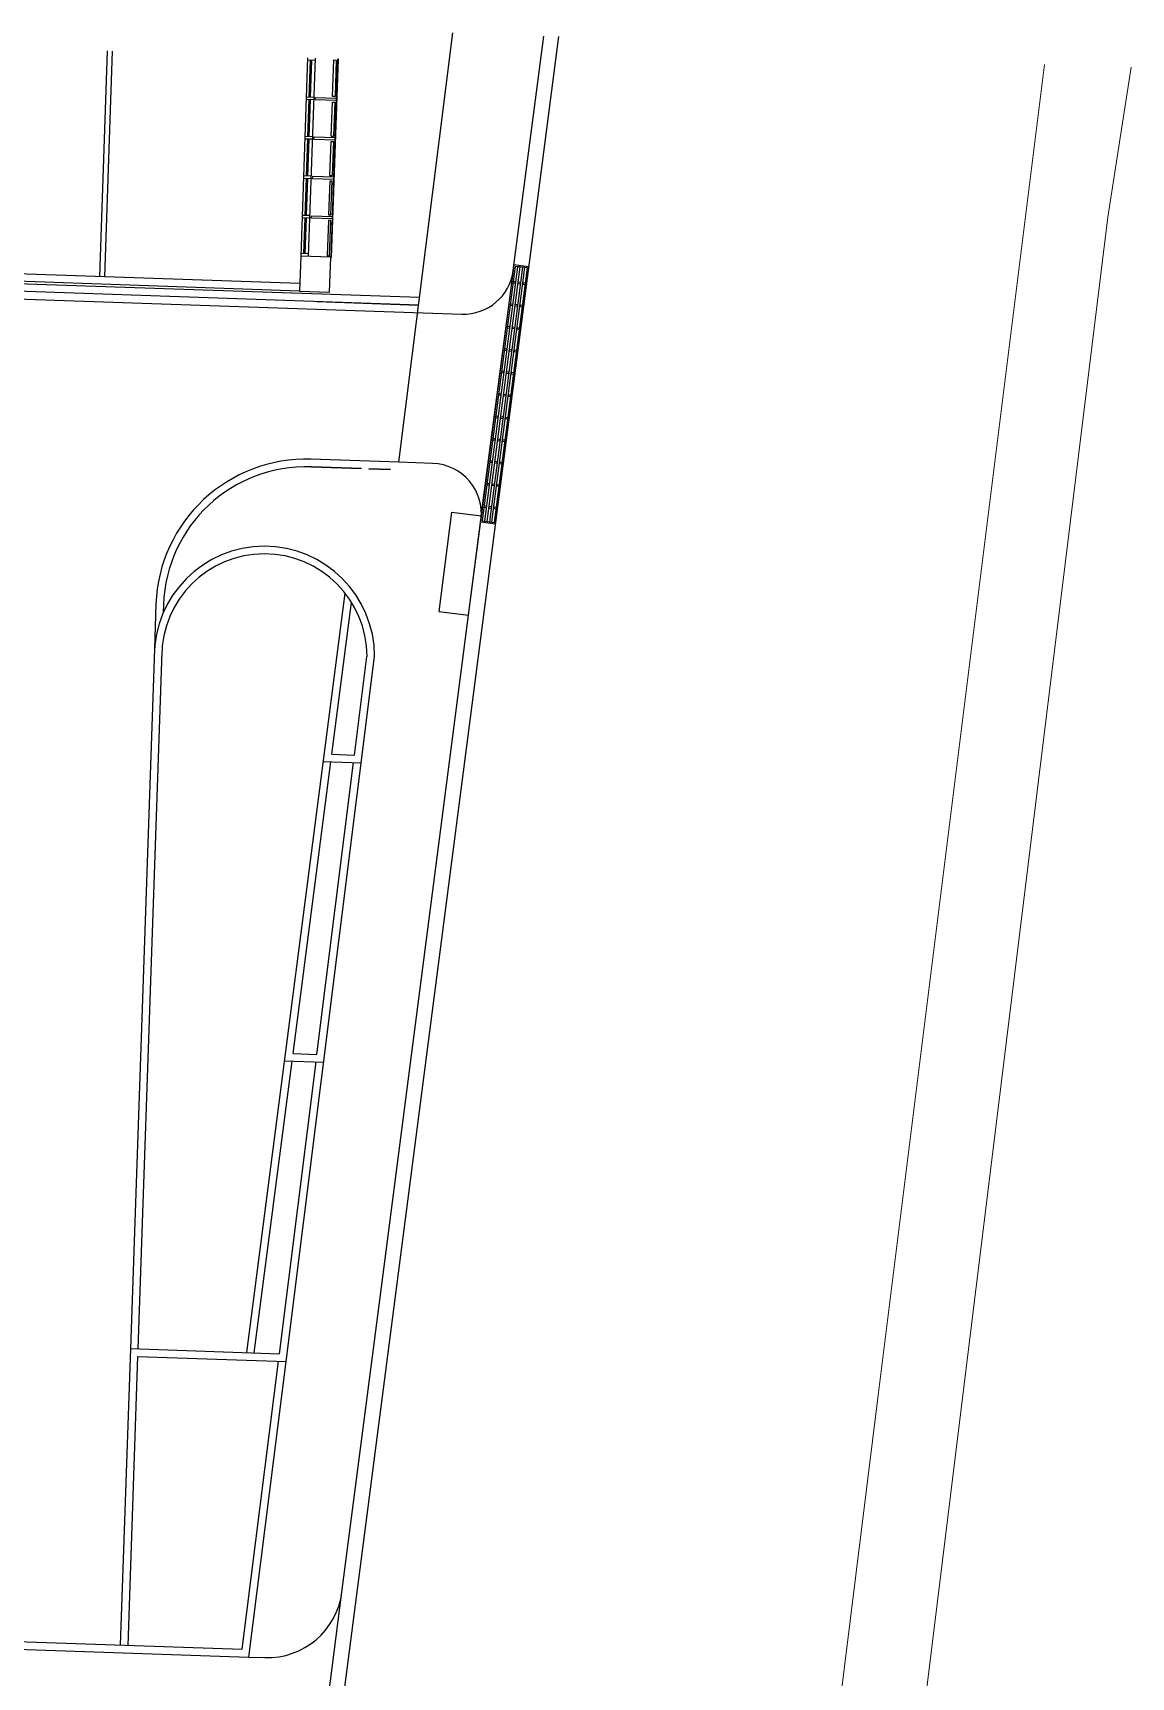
# Model space of a CAD drawing. Extents: x -28 to 149, y -33 to 76.
# Drawn here: x 120.72 to 142.64, y 21.37 to 54.21 of the extents above; entities that cross this region are included whole.
import ezdxf

# ---------------------------------------------------------------- set-up
doc = ezdxf.new("R2010")
doc.units = 0
doc.layers.add('arq-proyección edificios anexos', color=250, linetype='Continuous')

# ---------------------------------------------------------------- blocks, each defined once
blk = doc.blocks.new('Torre Sur')
for p, q in [((49.485, 4.074), (56.131, 55.364)), ((52.94, 46.861), (54.017, 55.437)), ((55.223, 50.69), (55.83, 55.374)), ((47.118, 55.075), (46.963, 50.568)), ((47.218, 55.071), (47.063, 50.564)), ((51.116, 54.94), (50.98, 50.98)), ((51.264, 54.885), (51.114, 54.89)), ((51.266, 54.935), (51.13, 50.975)), ((51.149, 54.151), (51.175, 54.888)), ((51.178, 54.15), (51.204, 54.887)), ((51.716, 54.92), (51.58, 50.96)), ((51.724, 54.919), (51.588, 50.95)), ((51.616, 54.167), (51.641, 54.896)), ((51.641, 54.896), (51.69, 54.894)), ((51.69, 54.894), (51.665, 54.165)), ((51.237, 54.098), (51.087, 54.103)), ((51.239, 54.148), (51.089, 54.153)), ((51.122, 53.364), (51.148, 54.101)), ((51.151, 53.363), (51.177, 54.1)), ((51.271, 54.097), (51.273, 54.147)), ((51.687, 54.083), (51.271, 54.097)), ((51.273, 54.147), (51.688, 54.133)), ((51.588, 53.375), (51.612, 54.055)), ((51.612, 54.055), (51.661, 54.053)), ((51.665, 54.165), (51.616, 54.167)), ((51.661, 54.053), (51.637, 53.374)), ((51.688, 54.133), (51.687, 54.083)), ((51.21, 53.311), (51.06, 53.316)), ((51.212, 53.361), (51.062, 53.366)), ((51.095, 52.577), (51.121, 53.314)), ((51.124, 52.576), (51.149, 53.313)), ((51.244, 53.31), (51.246, 53.36)), ((51.66, 53.296), (51.244, 53.31)), ((51.246, 53.36), (51.661, 53.346)), ((51.561, 52.588), (51.585, 53.268)), ((51.585, 53.268), (51.634, 53.266)), ((51.588, 53.375), (51.637, 53.374)), ((51.634, 53.266), (51.61, 52.587)), ((51.661, 53.346), (51.66, 53.296)), ((51.185, 52.574), (51.035, 52.579)), ((51.217, 52.523), (51.219, 52.573)), ((51.219, 52.573), (51.634, 52.559)), ((51.561, 52.588), (51.61, 52.587)), ((51.634, 52.559), (51.633, 52.509)), ((51.183, 52.524), (51.033, 52.529)), ((51.068, 51.79), (51.094, 52.527)), ((51.097, 51.789), (51.122, 52.526)), ((51.633, 52.509), (51.217, 52.523)), ((51.558, 52.482), (51.534, 51.803)), ((51.558, 52.482), (51.607, 52.481)), ((51.583, 51.801), (51.607, 52.481)), ((51.156, 51.737), (51.006, 51.742)), ((51.158, 51.787), (51.008, 51.792)), ((51.042, 51.028), (51.067, 51.74)), ((51.071, 51.027), (51.095, 51.739)), ((51.19, 51.736), (51.192, 51.786)), ((51.606, 51.722), (51.19, 51.736)), ((51.192, 51.786), (51.607, 51.772)), ((51.531, 51.689), (51.506, 50.989)), ((51.579, 51.688), (51.531, 51.689)), ((51.534, 51.803), (51.583, 51.801)), ((51.555, 50.987), (51.579, 51.688)), ((51.607, 51.772), (51.606, 51.722)), ((53.353, 50.15), (19.523, 51.312)), ((53.335, 50.001), (19.518, 51.162)), ((50.98, 50.98), (50.956, 50.281)), ((51.58, 50.96), (50.98, 50.98)), ((51.131, 51.025), (50.982, 51.03)), ((51.506, 50.989), (51.555, 50.987)), ((51.555, 50.26), (51.58, 50.96)), ((50.961, 50.431), (44.265, 50.661)), ((55.237, 50.802), (54.572, 45.668)), ((55.223, 50.69), (54.578, 45.789)), ((55.259, 50.774), (54.6, 45.69)), ((55.309, 50.767), (54.65, 45.684)), ((54.699, 45.677), (55.358, 50.761)), ((55.408, 50.755), (54.749, 45.671)), ((54.798, 45.664), (55.457, 50.748)), ((54.848, 45.658), (55.507, 50.742)), ((54.87, 45.63), (55.535, 50.763)), ((55.535, 50.763), (55.237, 50.802)), ((55.507, 50.742), (55.259, 50.774)), ((55.358, 50.761), (55.309, 50.767)), ((55.457, 50.748), (55.408, 50.755)), ((50.956, 50.281), (44.26, 50.511)), ((50.956, 50.281), (51.555, 50.26)), ((55.22, 50.469), (55.216, 50.445)), ((55.216, 50.445), (55.266, 50.438)), ((55.269, 50.463), (55.22, 50.469)), ((55.266, 50.438), (55.269, 50.463)), ((55.318, 50.457), (55.315, 50.432)), ((55.315, 50.432), (55.365, 50.425)), ((55.368, 50.45), (55.318, 50.457)), ((55.365, 50.425), (55.368, 50.45)), ((55.417, 50.444), (55.414, 50.419)), ((55.414, 50.419), (55.464, 50.412)), ((55.467, 50.437), (55.417, 50.444)), ((55.464, 50.412), (55.467, 50.437)), ((45.297, 50.125), (54.197, 49.819)), ((51.299, 50.069), (53.334, 49.999)), ((55.162, 50.021), (55.158, 49.997)), ((55.158, 49.997), (55.208, 49.99)), ((55.211, 50.015), (55.162, 50.021)), ((55.208, 49.99), (55.211, 50.015)), ((55.26, 50.009), (55.257, 49.984)), ((55.257, 49.984), (55.307, 49.977)), ((55.31, 50.002), (55.26, 50.009)), ((55.307, 49.977), (55.31, 50.002)), ((55.359, 49.996), (55.356, 49.971)), ((55.356, 49.971), (55.406, 49.965)), ((55.409, 49.989), (55.359, 49.996)), ((55.406, 49.965), (55.409, 49.989)), ((55.103, 49.574), (55.1, 49.549)), ((55.1, 49.549), (55.15, 49.542)), ((55.153, 49.567), (55.103, 49.574)), ((55.15, 49.542), (55.153, 49.567)), ((55.202, 49.561), (55.199, 49.536)), ((55.199, 49.536), (55.249, 49.53)), ((55.252, 49.554), (55.202, 49.561)), ((55.249, 49.53), (55.252, 49.554)), ((55.301, 49.548), (55.298, 49.523)), ((55.298, 49.523), (55.348, 49.517)), ((55.351, 49.541), (55.301, 49.548)), ((55.348, 49.517), (55.351, 49.541)), ((55.045, 49.126), (55.042, 49.101)), ((55.042, 49.101), (55.092, 49.094)), ((55.095, 49.119), (55.045, 49.126)), ((55.092, 49.094), (55.095, 49.119)), ((55.144, 49.113), (55.141, 49.088)), ((55.141, 49.088), (55.191, 49.082)), ((55.194, 49.106), (55.144, 49.113)), ((55.191, 49.082), (55.194, 49.106)), ((55.243, 49.1), (55.24, 49.075)), ((55.24, 49.075), (55.29, 49.069)), ((55.293, 49.094), (55.243, 49.1)), ((55.29, 49.069), (55.293, 49.094)), ((54.987, 48.678), (54.984, 48.653)), ((54.984, 48.653), (55.034, 48.647)), ((55.037, 48.671), (54.987, 48.678)), ((55.034, 48.647), (55.037, 48.671)), ((55.086, 48.665), (55.083, 48.64)), ((55.083, 48.64), (55.133, 48.634)), ((55.136, 48.659), (55.086, 48.665)), ((55.133, 48.634), (55.136, 48.659)), ((55.185, 48.652), (55.182, 48.627)), ((55.182, 48.627), (55.232, 48.621)), ((55.235, 48.646), (55.185, 48.652)), ((55.232, 48.621), (55.235, 48.646)), ((54.929, 48.23), (54.926, 48.205)), ((54.926, 48.205), (54.976, 48.199)), ((54.979, 48.223), (54.929, 48.23)), ((54.976, 48.199), (54.979, 48.223)), ((55.028, 48.217), (55.025, 48.192)), ((55.025, 48.192), (55.075, 48.186)), ((55.078, 48.211), (55.028, 48.217)), ((55.075, 48.186), (55.078, 48.211)), ((55.127, 48.204), (55.124, 48.179)), ((55.124, 48.179), (55.174, 48.173)), ((55.177, 48.198), (55.127, 48.204)), ((55.174, 48.173), (55.177, 48.198)), ((54.871, 47.782), (54.868, 47.757)), ((54.868, 47.757), (54.918, 47.751)), ((54.921, 47.776), (54.871, 47.782)), ((54.918, 47.751), (54.921, 47.776)), ((54.97, 47.769), (54.967, 47.744)), ((54.967, 47.744), (55.017, 47.738)), ((55.02, 47.763), (54.97, 47.769)), ((55.017, 47.738), (55.02, 47.763)), ((55.069, 47.756), (55.066, 47.732)), ((55.066, 47.732), (55.116, 47.725)), ((55.119, 47.75), (55.069, 47.756)), ((55.116, 47.725), (55.119, 47.75)), ((54.813, 47.334), (54.81, 47.309)), ((54.81, 47.309), (54.86, 47.303)), ((54.863, 47.328), (54.813, 47.334)), ((54.86, 47.303), (54.863, 47.328)), ((54.912, 47.321), (54.909, 47.296)), ((54.909, 47.296), (54.959, 47.29)), ((54.962, 47.315), (54.912, 47.321)), ((54.959, 47.29), (54.962, 47.315)), ((55.011, 47.308), (55.008, 47.284)), ((55.061, 47.302), (55.011, 47.308)), ((55.058, 47.277), (55.061, 47.302)), ((55.008, 47.284), (55.058, 47.277)), ((52.19, 46.736), (51.185, 46.771)), ((51.185, 46.771), (52.19, 46.736)), ((52.94, 46.861), (51.191, 46.921)), ((52.771, 46.716), (52.34, 46.731)), ((52.34, 46.731), (52.771, 46.716)), ((53.62, 46.837), (52.94, 46.861)), ((54.755, 46.886), (54.752, 46.861)), ((54.752, 46.861), (54.802, 46.855)), ((54.805, 46.88), (54.755, 46.886)), ((54.802, 46.855), (54.805, 46.88)), ((54.854, 46.873), (54.851, 46.849)), ((54.851, 46.849), (54.901, 46.842)), ((54.904, 46.867), (54.854, 46.873)), ((54.901, 46.842), (54.904, 46.867)), ((54.953, 46.86), (54.95, 46.836)), ((54.95, 46.836), (55, 46.829)), ((55.003, 46.854), (54.953, 46.86)), ((55, 46.829), (55.003, 46.854)), ((54.697, 46.438), (54.694, 46.413)), ((54.694, 46.413), (54.744, 46.407)), ((54.747, 46.432), (54.697, 46.438)), ((54.744, 46.407), (54.747, 46.432)), ((54.796, 46.425), (54.793, 46.401)), ((54.793, 46.401), (54.843, 46.394)), ((54.846, 46.419), (54.796, 46.425)), ((54.843, 46.394), (54.846, 46.419)), ((54.895, 46.413), (54.892, 46.388)), ((54.892, 46.388), (54.942, 46.381)), ((54.945, 46.406), (54.895, 46.413)), ((54.942, 46.381), (54.945, 46.406)), ((54.639, 45.99), (54.636, 45.966)), ((54.689, 45.984), (54.639, 45.99)), ((54.685, 45.959), (54.689, 45.984)), ((54.738, 45.978), (54.735, 45.953)), ((54.788, 45.971), (54.738, 45.978)), ((52.518, 29.821), (54.577, 45.709)), ((53.993, 45.865), (53.736, 43.881)), ((53.993, 45.865), (54.588, 45.788)), ((54.331, 43.804), (54.588, 45.788)), ((54.572, 45.668), (54.87, 45.63)), ((54.6, 45.69), (54.848, 45.658)), ((54.636, 45.966), (54.685, 45.959)), ((54.65, 45.684), (54.699, 45.677)), ((54.735, 45.953), (54.785, 45.946)), ((54.749, 45.671), (54.798, 45.664)), ((54.785, 45.946), (54.788, 45.971)), ((54.837, 45.965), (54.834, 45.94)), ((54.834, 45.94), (54.884, 45.933)), ((54.887, 45.958), (54.837, 45.965)), ((54.884, 45.933), (54.887, 45.958)), ((48.089, 44.025), (48.059, 43.133)), ((48.239, 44.02), (48.234, 43.854)), ((49.902, 29.079), (51.867, 44.245)), ((51.601, 41.028), (51.994, 44.062)), ((53.736, 43.881), (54.331, 43.804)), ((48.059, 43.133), (47.579, 29.159)), ((48.207, 43.075), (47.729, 29.154)), ((50.686, 28.902), (52.453, 42.982)), ((52.055, 41.012), (52.302, 42.982)), ((50.827, 35.051), (51.582, 40.879)), ((51.304, 35.035), (52.036, 40.863)), ((51.431, 40.884), (52.187, 40.858)), ((51.601, 41.028), (52.055, 41.012)), ((50.052, 29.074), (50.807, 34.902)), ((50.554, 29.057), (51.286, 34.885)), ((50.657, 34.907), (51.436, 34.88)), ((50.827, 35.051), (51.304, 35.035)), ((51.802, 24.295), (52.518, 29.821)), ((47.579, 29.159), (47.376, 23.238)), ((47.724, 29.004), (47.525, 23.232)), ((47.579, 29.159), (50.554, 29.057)), ((47.724, 29.004), (50.686, 28.902)), ((49.813, 23.154), (50.535, 28.907)), ((49.945, 22.999), (50.686, 28.902)), ((51.532, 22.208), (51.802, 24.295)), ((44.377, 23.341), (49.813, 23.154)), ((44.372, 23.191), (49.945, 22.999)), ((49.945, 22.999), (50.263, 22.988))]:
    blk.add_line(p, q)
at = {"lineweight": 0}
for p, q in [((65.829, 54.808), (62.506, 28.232)), ((67.558, 54.749), (67.093, 51.754)), ((67.093, 51.754), (62.5, 14.46)), ((62.506, 28.232), (60.832, 14.659))]:
    blk.add_line(p, q, dxfattribs=at)
for centre, radius, start, end in [((54.231, 50.819), 1, 268.033, 352.6163), ((51.088, 43.922), 3, 88.033, 178.033), ((51.088, 43.922), 2.85, 88.033, 178.033), ((53.586, 45.838), 1, 352.6163, 88.033), ((50.254, 42.982), 2.2, 0, 180), ((50.254, 42.982), 2.049, 0, 180), ((50.315, 24.487), 1.5, 268.033, 352.6163)]:
    blk.add_arc(centre, radius, start, end)

msp = doc.modelspace()

# ---------------------------------------------------------------- block references
at = {"layer": 'arq-proyección edificios anexos', "lineweight": 0}
msp.add_blockref('Torre Sur', (75.083, -1.228), dxfattribs=at)

doc.saveas('drawing.dxf')
